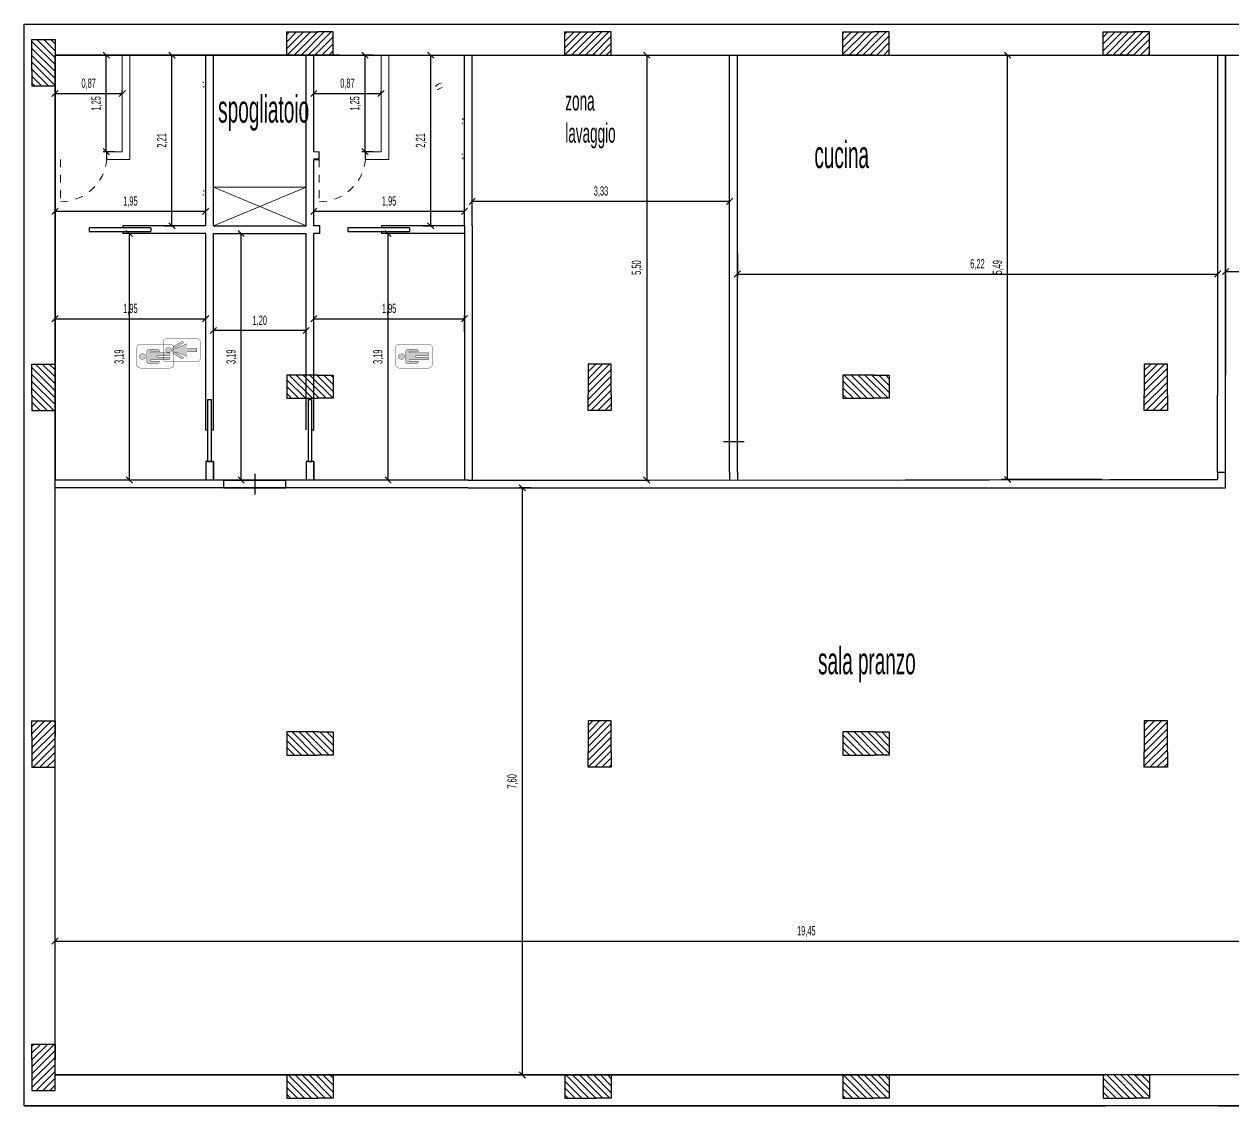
# Model space of a CAD drawing. Header units: millimetres. Extents: x 114 to 1075, y 58 to 426.
# Drawn here: x 304.66 to 320.3, y 200.17 to 214.17 of the extents above; entities that cross this region are included whole.
import ezdxf

# ---------------------------------------------------------------- set-up
doc = ezdxf.new("R2010")
doc.units = ezdxf.units.MM
doc.linetypes.add('HIDDEN', pattern=[0.375, 0.25, -0.125])
for name, color, linetype, lineweight in [('ARREDI attrezzature - furniture', 175, 'Continuous', 9), ('MURATURA sezioni - section wall', 7, 'Continuous', 40), ('PROIEZIONI finissime - fine lines', 251, 'Continuous', 9), ('SIMBOLI bagno MF - bathroom symbols', 7, 'Continuous', 9)]:
    doc.layers.add(name, color=color, linetype=linetype, lineweight=lineweight)
for name, color, linetype in [('infissi', 7, 'Continuous'), ('mura', 7, 'Continuous'), ('pilastri', 1, 'Continuous'), ('quote', 4, 'Continuous')]:
    doc.layers.add(name, color=color, linetype=linetype)
doc.styles.get("Standard").update_dxf_attribs({"font": 'arial.ttf', "width": 0.5})
doc.dimstyles.new('aw', dxfattribs={"dimtxt": 0.12, "dimasz": 0.08, "dimexe": 0.04, "dimexo": 0, "dimgap": 0.05, "dimtad": 1, "dimzin": 1, "dimtxsty": 'Standard', "dimblk": 'OBLIQUE', "dimcen": 2.5, "dimadec": 0, "dimazin": 0, "dimtfac": 1, "dimtmove": 0, "dimatfit": 3, "dimfxl": 1, "dimarcsym": 0})

# ---------------------------------------------------------------- blocks, each defined once
blk = doc.blocks.new('pilastro 2')
at = {"layer": 'pilastri'}
h = blk.add_hatch(dxfattribs=at)
h.set_pattern_fill('ANSI31', color=256, scale=0.02)
h.paths.add_polyline_path([(14.581, -0.559), (14.581, -0.359), (14.281, -0.359), (14.281, -0.559), (14.281, -0.959), (14.581, -0.959)])
for p, q in [((14.281, -0.559), (14.281, -0.359)), ((14.281, -0.359), (14.581, -0.359)), ((14.581, -0.359), (14.581, -0.559)), ((14.281, -0.559), (14.281, -0.959)), ((14.581, -0.959), (14.581, -0.559)), ((14.281, -0.959), (14.581, -0.959))]:
    blk.add_line(p, q, dxfattribs=at)
blk = doc.blocks.new('simbolo bagno uomo - bathroom symbol for men ©Archweb')
at = {"layer": 'SIMBOLI bagno MF - bathroom symbols', "true_color": 0x919191, "transparency": 33554687}
h = blk.add_hatch(color=252, dxfattribs=at)
h.dxf.hatch_style = 1
h.paths.add_polyline_path([(206.47, 189.222), (206.468, 189.227), (206.466, 189.231), (206.463, 189.236), (206.46, 189.24), (206.457, 189.243), (206.453, 189.246), (206.448, 189.248), (206.444, 189.25), (206.439, 189.251), (206.434, 189.251), (206.429, 189.251), (206.424, 189.25), (206.42, 189.248), (206.415, 189.246), (206.411, 189.243), (206.408, 189.24), (206.405, 189.236), (206.402, 189.231), (206.4, 189.227), (206.398, 189.222), (206.397, 189.216), (206.397, 189.211), (206.397, 189.206), (206.398, 189.2), (206.4, 189.195), (206.402, 189.191), (206.405, 189.186), (206.408, 189.182), (206.411, 189.179), (206.415, 189.176), (206.42, 189.174), (206.424, 189.172), (206.429, 189.171), (206.434, 189.171), (206.439, 189.171), (206.444, 189.172), (206.448, 189.174), (206.453, 189.176), (206.457, 189.179), (206.46, 189.182), (206.463, 189.186), (206.466, 189.191), (206.468, 189.195), (206.47, 189.2), (206.471, 189.206), (206.471, 189.211), (206.471, 189.216)])
h.paths.add_polyline_path([(206.481, 189.11), (206.497, 189.11), (206.497, 188.988), (206.502, 188.989), (206.507, 188.99), (206.512, 188.993), (206.517, 188.997), (206.521, 189.001), (206.524, 189.005), (206.526, 189.01), (206.527, 189.015), (206.527, 189.129), (206.526, 189.134), (206.524, 189.14), (206.521, 189.145), (206.517, 189.149), (206.512, 189.153), (206.506, 189.155), (206.501, 189.156), (206.368, 189.156), (206.363, 189.155), (206.358, 189.153), (206.353, 189.15), (206.349, 189.146), (206.346, 189.142), (206.344, 189.136), (206.343, 189.131), (206.343, 189.017), (206.344, 189.012), (206.346, 189.008), (206.349, 189.003), (206.353, 188.999), (206.358, 188.996), (206.363, 188.993), (206.368, 188.992), (206.373, 188.991), (206.373, 189.11), (206.389, 189.11), (206.389, 188.861), (206.426, 188.861), (206.426, 188.866), (206.426, 188.87), (206.426, 188.875), (206.426, 188.881), (206.426, 188.887), (206.426, 188.893), (206.426, 188.899), (206.426, 188.906), (206.426, 188.913), (206.426, 188.919), (206.426, 188.927), (206.426, 188.934), (206.426, 188.941), (206.426, 188.948), (206.426, 188.955), (206.426, 188.962), (206.426, 188.969), (206.426, 188.975), (206.426, 188.981), (206.426, 188.987), (206.426, 188.993), (206.426, 188.999), (206.426, 189.004), (206.427, 189.008), (206.427, 189.012), (206.427, 189.016), (206.427, 189.019), (206.427, 189.021), (206.427, 189.023), (206.427, 189.025), (206.441, 189.025), (206.441, 188.861), (206.481, 188.861)])
at = {"layer": 'SIMBOLI bagno MF - bathroom symbols', "const_width": 0.004}
blk.add_lwpolyline([(206.285, 189.241, -0.414214), (206.331, 189.287), (206.545, 189.287, -0.414214), (206.591, 189.241), (206.591, 188.855, -0.414214), (206.545, 188.809), (206.331, 188.809, -0.414214), (206.285, 188.855), (206.285, 189.241, -0.414214)], format="xyb", close=True, dxfattribs=at)
for points in [[(206.424, 189.172), (206.429, 189.171), (206.434, 189.171), (206.439, 189.171), (206.444, 189.172), (206.448, 189.174), (206.453, 189.176), (206.457, 189.179), (206.46, 189.182), (206.463, 189.186), (206.466, 189.191), (206.468, 189.195), (206.47, 189.2), (206.471, 189.206), (206.471, 189.211), (206.471, 189.216), (206.47, 189.222), (206.468, 189.227), (206.466, 189.231), (206.463, 189.236), (206.46, 189.24), (206.457, 189.243), (206.453, 189.246), (206.448, 189.248), (206.444, 189.25), (206.439, 189.251), (206.434, 189.251), (206.429, 189.251), (206.424, 189.25), (206.42, 189.248), (206.415, 189.246), (206.411, 189.243), (206.408, 189.24), (206.405, 189.236), (206.402, 189.231), (206.4, 189.227), (206.398, 189.222), (206.397, 189.216), (206.397, 189.211), (206.397, 189.206), (206.398, 189.2), (206.4, 189.195), (206.402, 189.191), (206.405, 189.186), (206.408, 189.182), (206.411, 189.179), (206.415, 189.176), (206.42, 189.174)], [(206.389, 188.861), (206.426, 188.861), (206.426, 188.866), (206.426, 188.87), (206.426, 188.875), (206.426, 188.881), (206.426, 188.887), (206.426, 188.893), (206.426, 188.899), (206.426, 188.906), (206.426, 188.913), (206.426, 188.919), (206.426, 188.927), (206.426, 188.934), (206.426, 188.941), (206.426, 188.948), (206.426, 188.955), (206.426, 188.962), (206.426, 188.969), (206.426, 188.975), (206.426, 188.981), (206.426, 188.987), (206.426, 188.993), (206.426, 188.999), (206.426, 189.004), (206.427, 189.008), (206.427, 189.012), (206.427, 189.016), (206.427, 189.019), (206.427, 189.021), (206.427, 189.023), (206.427, 189.025), (206.441, 189.025), (206.441, 188.861), (206.481, 188.861), (206.481, 189.11), (206.497, 189.11), (206.497, 188.988), (206.502, 188.989), (206.507, 188.99), (206.512, 188.993), (206.517, 188.997), (206.521, 189.001), (206.524, 189.005), (206.526, 189.01), (206.527, 189.015), (206.527, 189.129), (206.526, 189.134), (206.524, 189.14), (206.521, 189.145), (206.517, 189.149), (206.512, 189.153), (206.506, 189.155), (206.501, 189.156), (206.368, 189.156), (206.363, 189.155), (206.358, 189.153), (206.353, 189.15), (206.349, 189.146), (206.346, 189.142), (206.344, 189.136), (206.343, 189.131), (206.343, 189.017), (206.344, 189.012), (206.346, 189.008), (206.349, 189.003), (206.353, 188.999), (206.358, 188.996), (206.363, 188.993), (206.368, 188.992), (206.373, 188.991), (206.373, 189.11), (206.389, 189.11)]]:
    blk.add_lwpolyline(points, close=True, dxfattribs=at)
blk = doc.blocks.new('simbolo bagno donna - bathroom symbol for woman ©Archweb')
at = {"layer": 'SIMBOLI bagno MF - bathroom symbols', "true_color": 0x919191, "transparency": 33554687}
h = blk.add_hatch(color=252, dxfattribs=at)
h.dxf.hatch_style = 1
h.paths.add_polyline_path([(211.996, 189.112), (211.996, 189.135), (212.068, 189.023, 0.358912), (212.078, 189.056), (212.018, 189.15, 0.25714), (211.999, 189.161), (211.943, 189.161, 0.25714), (211.924, 189.15), (211.864, 189.056, 0.358912), (211.874, 189.023), (211.946, 189.135), (211.946, 189.112), (211.888, 188.979), (211.95, 188.979), (211.95, 188.85), (211.992, 188.85), (211.992, 188.979), (212.054, 188.979)])
h.paths.add_polyline_path([(212.002, 189.222), (212.002, 189.226), (212.001, 189.23), (212, 189.233), (211.998, 189.237), (211.996, 189.24), (211.994, 189.243), (211.991, 189.246), (211.989, 189.248), (211.985, 189.25), (211.982, 189.252), (211.979, 189.253), (211.976, 189.254), (211.972, 189.254), (211.969, 189.254), (211.965, 189.254), (211.962, 189.253), (211.958, 189.252), (211.955, 189.25), (211.952, 189.248), (211.949, 189.246), (211.947, 189.243), (211.944, 189.24), (211.942, 189.237), (211.941, 189.234), (211.939, 189.23), (211.939, 189.226), (211.938, 189.222), (211.938, 189.218), (211.938, 189.214), (211.938, 189.21), (211.939, 189.206), (211.94, 189.203), (211.942, 189.199), (211.943, 189.195), (211.946, 189.192), (211.948, 189.189), (211.951, 189.187), (211.953, 189.185), (211.957, 189.183), (211.96, 189.181), (211.963, 189.18), (211.967, 189.18), (211.97, 189.179), (211.974, 189.18), (211.977, 189.18), (211.981, 189.181), (211.984, 189.183), (211.987, 189.185), (211.99, 189.187), (211.993, 189.189), (211.995, 189.192), (211.997, 189.195), (211.999, 189.199), (212.001, 189.202), (212.002, 189.206), (212.002, 189.21), (212.003, 189.214), (212.003, 189.218)])
at = {"layer": 'SIMBOLI bagno MF - bathroom symbols', "const_width": 0.004}
for points in [[(211.818, 189.241, -0.414214), (211.864, 189.287), (212.078, 189.287, -0.414214), (212.124, 189.241), (212.124, 188.855, -0.414214), (212.078, 188.809), (211.864, 188.809, -0.414214), (211.818, 188.855), (211.818, 189.241, -0.414214)], [(211.996, 189.112), (211.996, 189.135), (212.068, 189.023, 0.358912), (212.078, 189.056), (212.018, 189.15, 0.25714), (211.999, 189.161), (211.943, 189.161, 0.25714), (211.924, 189.15), (211.864, 189.056, 0.358912), (211.874, 189.023), (211.946, 189.135), (211.946, 189.112), (211.888, 188.979), (211.95, 188.979), (211.95, 188.85), (211.992, 188.85), (211.992, 188.979), (212.054, 188.979)]]:
    blk.add_lwpolyline(points, format="xyb", close=True, dxfattribs=at)
blk.add_lwpolyline([(211.97, 189.179), (211.974, 189.18), (211.977, 189.18), (211.981, 189.181), (211.984, 189.183), (211.987, 189.185), (211.99, 189.187), (211.993, 189.189), (211.995, 189.192), (211.997, 189.195), (211.999, 189.199), (212.001, 189.202), (212.002, 189.206), (212.002, 189.21), (212.003, 189.214), (212.003, 189.218), (212.002, 189.222), (212.002, 189.226), (212.001, 189.23), (212, 189.233), (211.998, 189.237), (211.996, 189.24), (211.994, 189.243), (211.991, 189.246), (211.989, 189.248), (211.985, 189.25), (211.982, 189.252), (211.979, 189.253), (211.976, 189.254), (211.972, 189.254), (211.969, 189.254), (211.965, 189.254), (211.962, 189.253), (211.958, 189.252), (211.955, 189.25), (211.952, 189.248), (211.949, 189.246), (211.947, 189.243), (211.944, 189.24), (211.942, 189.237), (211.941, 189.234), (211.939, 189.23), (211.939, 189.226), (211.938, 189.222), (211.938, 189.218), (211.938, 189.214), (211.938, 189.21), (211.939, 189.206), (211.94, 189.203), (211.942, 189.199), (211.943, 189.195), (211.946, 189.192), (211.948, 189.189), (211.951, 189.187), (211.953, 189.185), (211.957, 189.183), (211.96, 189.181), (211.963, 189.18), (211.967, 189.18), (211.97, 189.179)], dxfattribs=at)
blk = doc.blocks.new('_Oblique')
at = {"color": 0, "linetype": 'ByBlock', "lineweight": -2}
blk.add_line((-0.5, -0.5), (0.5, 0.5), dxfattribs=at)
blk = doc.blocks.new('*D20')
at = {"layer": 'Defpoints', "color": 0, "transparency": 16777216}
for p in [(311.213, 208.168), (311.103, 200.568), (311.213, 200.568)]:
    blk.add_point(p, dxfattribs=at)
at = {"layer": 'quote', "color": 0, "lineweight": -2, "transparency": 16777216}
for p, q in [((311.213, 208.168), (311.063, 208.168)), ((311.103, 208.168), (311.103, 200.568)), ((311.213, 200.568), (311.063, 200.568))]:
    blk.add_line(p, q, dxfattribs=at)
at = {"layer": 'quote', "color": 0, "lineweight": -2, "transparency": 16777216, "xscale": 0.08, "yscale": 0.08, "zscale": 0.08}
for p, rotation in [((311.103, 208.168), 90), ((311.103, 200.568), 270)]:
    blk.add_blockref('_Oblique', p, dxfattribs=dict(at, rotation=rotation))
at = {"layer": 'quote', "color": 0, "transparency": 16777216, "insert": (310.981, 204.368), "char_height": 0.12, "attachment_point": 5, "rotation": 90}
blk.add_mtext('7,60', dxfattribs=at)
blk = doc.blocks.new('*D21')
at = {"layer": 'Defpoints', "color": 0, "transparency": 16777216}
for p in [(305.055, 202.301), (324.505, 202.301), (324.505, 202.301)]:
    blk.add_point(p, dxfattribs=at)
at = {"layer": 'quote', "color": 0, "lineweight": -2, "transparency": 16777216}
for p, q in [((305.055, 202.301), (305.055, 202.341)), ((324.505, 202.301), (324.505, 202.341)), ((305.055, 202.301), (324.505, 202.301))]:
    blk.add_line(p, q, dxfattribs=at)
at = {"layer": 'quote', "color": 0, "lineweight": -2, "transparency": 16777216, "xscale": 0.08, "yscale": 0.08, "zscale": 0.08, "rotation": 180}
blk.add_blockref('_Oblique', (305.055, 202.301), dxfattribs=at)
at = {"layer": 'quote', "color": 0, "lineweight": -2, "transparency": 16777216, "xscale": 0.08, "yscale": 0.08, "zscale": 0.08}
blk.add_blockref('_Oblique', (324.505, 202.301), dxfattribs=at)
at = {"layer": 'quote', "color": 0, "transparency": 16777216, "insert": (314.78, 202.423), "char_height": 0.12, "attachment_point": 5}
blk.add_mtext('19,45', dxfattribs=at)
blk = doc.blocks.new('*D38')
at = {"layer": 'Defpoints', "color": 0, "transparency": 16777216}
for p in [(317.386, 213.768), (317.386, 213.768), (317.617, 208.275)]:
    blk.add_point(p, dxfattribs=at)
at = {"layer": 'quote', "color": 0, "lineweight": -2, "transparency": 16777216}
for p, q in [((317.386, 213.768), (317.346, 213.768)), ((317.386, 208.275), (317.386, 213.768)), ((317.617, 208.275), (317.346, 208.275))]:
    blk.add_line(p, q, dxfattribs=at)
at = {"layer": 'quote', "color": 0, "lineweight": -2, "transparency": 16777216, "xscale": 0.08, "yscale": 0.08, "zscale": 0.08}
for p, rotation in [((317.386, 213.768), 90), ((317.386, 208.275), 270)]:
    blk.add_blockref('_Oblique', p, dxfattribs=dict(at, rotation=rotation))
at = {"layer": 'quote', "color": 0, "transparency": 16777216, "insert": (317.264, 211.021), "char_height": 0.12, "attachment_point": 5, "rotation": 90}
blk.add_mtext('5,49', dxfattribs=at)
blk = doc.blocks.new('*D39')
at = {"layer": 'Defpoints', "color": 0, "transparency": 16777216}
for p in [(313.888, 211.192), (320.105, 211.192), (320.105, 210.934)]:
    blk.add_point(p, dxfattribs=at)
at = {"layer": 'quote', "color": 0, "lineweight": -2, "transparency": 16777216}
for p, q in [((313.888, 211.192), (313.888, 210.894)), ((320.105, 211.192), (320.105, 210.894)), ((313.888, 210.934), (320.105, 210.934))]:
    blk.add_line(p, q, dxfattribs=at)
at = {"layer": 'quote', "color": 0, "lineweight": -2, "transparency": 16777216, "xscale": 0.08, "yscale": 0.08, "zscale": 0.08, "rotation": 180}
blk.add_blockref('_Oblique', (313.888, 210.934), dxfattribs=at)
at = {"layer": 'quote', "color": 0, "lineweight": -2, "transparency": 16777216, "xscale": 0.08, "yscale": 0.08, "zscale": 0.08}
blk.add_blockref('_Oblique', (320.105, 210.934), dxfattribs=at)
at = {"layer": 'quote', "color": 0, "transparency": 16777216, "insert": (316.996, 211.056), "char_height": 0.12, "attachment_point": 5}
blk.add_mtext('6,22', dxfattribs=at)
blk = doc.blocks.new('*D40')
at = {"layer": 'Defpoints', "color": 0, "transparency": 16777216}
for p in [(311.497, 213.768), (311.497, 208.268), (312.714, 208.268)]:
    blk.add_point(p, dxfattribs=at)
at = {"layer": 'quote', "color": 0, "lineweight": -2, "transparency": 16777216}
for p, q in [((311.497, 213.768), (312.754, 213.768)), ((312.714, 213.768), (312.714, 208.268)), ((311.497, 208.268), (312.754, 208.268))]:
    blk.add_line(p, q, dxfattribs=at)
at = {"layer": 'quote', "color": 0, "lineweight": -2, "transparency": 16777216, "xscale": 0.08, "yscale": 0.08, "zscale": 0.08}
for p, rotation in [((312.714, 213.768), 90), ((312.714, 208.268), 270)]:
    blk.add_blockref('_Oblique', p, dxfattribs=dict(at, rotation=rotation))
at = {"layer": 'quote', "color": 0, "transparency": 16777216, "insert": (312.592, 211.018), "char_height": 0.12, "attachment_point": 5, "rotation": 90}
blk.add_mtext('5,50', dxfattribs=at)
blk = doc.blocks.new('*D41')
at = {"layer": 'Defpoints', "color": 0, "transparency": 16777216}
for p in [(310.455, 211.876), (313.788, 211.876), (313.788, 211.876)]:
    blk.add_point(p, dxfattribs=at)
at = {"layer": 'quote', "color": 0, "lineweight": -2, "transparency": 16777216}
for p, q in [((310.455, 211.876), (310.455, 211.916)), ((310.455, 211.876), (313.788, 211.876)), ((313.788, 211.876), (313.788, 211.916))]:
    blk.add_line(p, q, dxfattribs=at)
at = {"layer": 'quote', "color": 0, "lineweight": -2, "transparency": 16777216, "xscale": 0.08, "yscale": 0.08, "zscale": 0.08, "rotation": 180}
blk.add_blockref('_Oblique', (310.455, 211.876), dxfattribs=at)
at = {"layer": 'quote', "color": 0, "lineweight": -2, "transparency": 16777216, "xscale": 0.08, "yscale": 0.08, "zscale": 0.08}
blk.add_blockref('_Oblique', (313.788, 211.876), dxfattribs=at)
at = {"layer": 'quote', "color": 0, "transparency": 16777216, "insert": (312.122, 211.999), "char_height": 0.12, "attachment_point": 5}
blk.add_mtext('3,33', dxfattribs=at)
blk = doc.blocks.new('*D42')
at = {"layer": 'Defpoints', "color": 0, "transparency": 16777216}
for p in [(309.367, 211.459), (309.367, 211.459), (309.367, 208.268)]:
    blk.add_point(p, dxfattribs=at)
at = {"layer": 'quote', "color": 0, "lineweight": -2, "transparency": 16777216}
for p, q in [((309.367, 211.459), (309.327, 211.459)), ((309.367, 208.268), (309.367, 211.459)), ((309.367, 208.268), (309.327, 208.268))]:
    blk.add_line(p, q, dxfattribs=at)
at = {"layer": 'quote', "color": 0, "lineweight": -2, "transparency": 16777216, "xscale": 0.08, "yscale": 0.08, "zscale": 0.08}
for p, rotation in [((309.367, 211.459), 90), ((309.367, 208.268), 270)]:
    blk.add_blockref('_Oblique', p, dxfattribs=dict(at, rotation=rotation))
at = {"layer": 'quote', "color": 0, "transparency": 16777216, "insert": (309.244, 209.864), "char_height": 0.12, "attachment_point": 5, "rotation": 90}
blk.add_mtext('3,19', dxfattribs=at)
blk = doc.blocks.new('*D43')
at = {"layer": 'Defpoints', "color": 0, "transparency": 16777216}
for p in [(310.355, 210.356), (308.405, 210.189), (310.355, 210.189)]:
    blk.add_point(p, dxfattribs=at)
at = {"layer": 'quote', "color": 0, "lineweight": -2, "transparency": 16777216}
for p, q in [((308.405, 210.189), (308.405, 210.396)), ((308.405, 210.356), (310.355, 210.356)), ((310.355, 210.189), (310.355, 210.396))]:
    blk.add_line(p, q, dxfattribs=at)
at = {"layer": 'quote', "color": 0, "lineweight": -2, "transparency": 16777216, "xscale": 0.08, "yscale": 0.08, "zscale": 0.08, "rotation": 180}
blk.add_blockref('_Oblique', (308.405, 210.356), dxfattribs=at)
at = {"layer": 'quote', "color": 0, "lineweight": -2, "transparency": 16777216, "xscale": 0.08, "yscale": 0.08, "zscale": 0.08}
blk.add_blockref('_Oblique', (310.355, 210.356), dxfattribs=at)
at = {"layer": 'quote', "color": 0, "transparency": 16777216, "insert": (309.38, 210.478), "char_height": 0.12, "attachment_point": 5}
blk.add_mtext('1,95', dxfattribs=at)
blk = doc.blocks.new('*D44')
at = {"layer": 'Defpoints', "color": 0, "transparency": 16777216}
for p in [(309.819, 213.768), (309.918, 213.768), (309.819, 211.559)]:
    blk.add_point(p, dxfattribs=at)
at = {"layer": 'quote', "color": 0, "lineweight": -2, "transparency": 16777216}
for p, q in [((309.819, 213.768), (309.958, 213.768)), ((309.918, 211.559), (309.918, 213.768)), ((309.819, 211.559), (309.958, 211.559))]:
    blk.add_line(p, q, dxfattribs=at)
at = {"layer": 'quote', "color": 0, "lineweight": -2, "transparency": 16777216, "xscale": 0.08, "yscale": 0.08, "zscale": 0.08}
for p, rotation in [((309.918, 213.768), 90), ((309.918, 211.559), 270)]:
    blk.add_blockref('_Oblique', p, dxfattribs=dict(at, rotation=rotation))
at = {"layer": 'quote', "color": 0, "transparency": 16777216, "insert": (309.796, 212.664), "char_height": 0.12, "attachment_point": 5, "rotation": 90}
blk.add_mtext('2,21', dxfattribs=at)
blk = doc.blocks.new('*D45')
at = {"layer": 'Defpoints', "color": 0, "transparency": 16777216}
for p in [(308.405, 211.747), (310.355, 211.747), (310.355, 211.747)]:
    blk.add_point(p, dxfattribs=at)
at = {"layer": 'quote', "color": 0, "lineweight": -2, "transparency": 16777216}
for p, q in [((308.405, 211.747), (308.405, 211.787)), ((308.405, 211.747), (310.355, 211.747)), ((310.355, 211.747), (310.355, 211.787))]:
    blk.add_line(p, q, dxfattribs=at)
at = {"layer": 'quote', "color": 0, "lineweight": -2, "transparency": 16777216, "xscale": 0.08, "yscale": 0.08, "zscale": 0.08, "rotation": 180}
blk.add_blockref('_Oblique', (308.405, 211.747), dxfattribs=at)
at = {"layer": 'quote', "color": 0, "lineweight": -2, "transparency": 16777216, "xscale": 0.08, "yscale": 0.08, "zscale": 0.08}
blk.add_blockref('_Oblique', (310.355, 211.747), dxfattribs=at)
at = {"layer": 'quote', "color": 0, "transparency": 16777216, "insert": (309.38, 211.869), "char_height": 0.12, "attachment_point": 5}
blk.add_mtext('1,95', dxfattribs=at)
blk = doc.blocks.new('*D46')
at = {"layer": 'Defpoints', "color": 0, "transparency": 16777216}
for p in [(308.405, 213.272), (309.275, 213.272), (309.275, 213.272)]:
    blk.add_point(p, dxfattribs=at)
at = {"layer": 'quote', "color": 0, "lineweight": -2, "transparency": 16777216}
for p, q in [((308.405, 213.272), (308.405, 213.312)), ((308.405, 213.272), (309.275, 213.272)), ((309.275, 213.272), (309.275, 213.312))]:
    blk.add_line(p, q, dxfattribs=at)
at = {"layer": 'quote', "color": 0, "lineweight": -2, "transparency": 16777216, "xscale": 0.08, "yscale": 0.08, "zscale": 0.08, "rotation": 180}
blk.add_blockref('_Oblique', (308.405, 213.272), dxfattribs=at)
at = {"layer": 'quote', "color": 0, "lineweight": -2, "transparency": 16777216, "xscale": 0.08, "yscale": 0.08, "zscale": 0.08}
blk.add_blockref('_Oblique', (309.275, 213.272), dxfattribs=at)
at = {"layer": 'quote', "color": 0, "transparency": 16777216, "insert": (308.84, 213.394), "char_height": 0.12, "attachment_point": 5}
blk.add_mtext('0,87', dxfattribs=at)
blk = doc.blocks.new('*D47')
at = {"layer": 'Defpoints', "color": 0, "transparency": 16777216}
for p in [(309.068, 213.768), (309.175, 213.768), (309.175, 212.518)]:
    blk.add_point(p, dxfattribs=at)
at = {"layer": 'quote', "color": 0, "lineweight": -2, "transparency": 16777216}
for p, q in [((309.175, 213.768), (309.028, 213.768)), ((309.068, 212.518), (309.068, 213.768)), ((309.175, 212.518), (309.028, 212.518))]:
    blk.add_line(p, q, dxfattribs=at)
at = {"layer": 'quote', "color": 0, "lineweight": -2, "transparency": 16777216, "xscale": 0.08, "yscale": 0.08, "zscale": 0.08}
for p, rotation in [((309.068, 213.768), 90), ((309.068, 212.518), 270)]:
    blk.add_blockref('_Oblique', p, dxfattribs=dict(at, rotation=rotation))
at = {"layer": 'quote', "color": 0, "transparency": 16777216, "insert": (308.946, 213.143), "char_height": 0.12, "attachment_point": 5, "rotation": 90}
blk.add_mtext('1,25', dxfattribs=at)
blk = doc.blocks.new('*D48')
at = {"layer": 'Defpoints', "color": 0, "transparency": 16777216}
for p in [(306.469, 213.768), (306.568, 213.768), (306.469, 211.559)]:
    blk.add_point(p, dxfattribs=at)
at = {"layer": 'quote', "color": 0, "lineweight": -2, "transparency": 16777216}
for p, q in [((306.469, 213.768), (306.608, 213.768)), ((306.568, 211.559), (306.568, 213.768)), ((306.469, 211.559), (306.608, 211.559))]:
    blk.add_line(p, q, dxfattribs=at)
at = {"layer": 'quote', "color": 0, "lineweight": -2, "transparency": 16777216, "xscale": 0.08, "yscale": 0.08, "zscale": 0.08}
for p, rotation in [((306.568, 213.768), 90), ((306.568, 211.559), 270)]:
    blk.add_blockref('_Oblique', p, dxfattribs=dict(at, rotation=rotation))
at = {"layer": 'quote', "color": 0, "transparency": 16777216, "insert": (306.446, 212.664), "char_height": 0.12, "attachment_point": 5, "rotation": 90}
blk.add_mtext('2,21', dxfattribs=at)
blk = doc.blocks.new('*D49')
at = {"layer": 'Defpoints', "color": 0, "transparency": 16777216}
for p in [(305.055, 211.747), (307.005, 211.747), (307.005, 211.747)]:
    blk.add_point(p, dxfattribs=at)
at = {"layer": 'quote', "color": 0, "lineweight": -2, "transparency": 16777216}
for p, q in [((305.055, 211.747), (305.055, 211.787)), ((305.055, 211.747), (307.005, 211.747)), ((307.005, 211.747), (307.005, 211.787))]:
    blk.add_line(p, q, dxfattribs=at)
at = {"layer": 'quote', "color": 0, "lineweight": -2, "transparency": 16777216, "xscale": 0.08, "yscale": 0.08, "zscale": 0.08, "rotation": 180}
blk.add_blockref('_Oblique', (305.055, 211.747), dxfattribs=at)
at = {"layer": 'quote', "color": 0, "lineweight": -2, "transparency": 16777216, "xscale": 0.08, "yscale": 0.08, "zscale": 0.08}
blk.add_blockref('_Oblique', (307.005, 211.747), dxfattribs=at)
at = {"layer": 'quote', "color": 0, "transparency": 16777216, "insert": (306.03, 211.869), "char_height": 0.12, "attachment_point": 5}
blk.add_mtext('1,95', dxfattribs=at)
blk = doc.blocks.new('*D50')
at = {"layer": 'Defpoints', "color": 0, "transparency": 16777216}
for p in [(305.055, 213.272), (305.925, 213.272), (305.925, 213.272)]:
    blk.add_point(p, dxfattribs=at)
at = {"layer": 'quote', "color": 0, "lineweight": -2, "transparency": 16777216}
for p, q in [((305.055, 213.272), (305.055, 213.312)), ((305.055, 213.272), (305.925, 213.272)), ((305.925, 213.272), (305.925, 213.312))]:
    blk.add_line(p, q, dxfattribs=at)
at = {"layer": 'quote', "color": 0, "lineweight": -2, "transparency": 16777216, "xscale": 0.08, "yscale": 0.08, "zscale": 0.08, "rotation": 180}
blk.add_blockref('_Oblique', (305.055, 213.272), dxfattribs=at)
at = {"layer": 'quote', "color": 0, "lineweight": -2, "transparency": 16777216, "xscale": 0.08, "yscale": 0.08, "zscale": 0.08}
blk.add_blockref('_Oblique', (305.925, 213.272), dxfattribs=at)
at = {"layer": 'quote', "color": 0, "transparency": 16777216, "insert": (305.49, 213.394), "char_height": 0.12, "attachment_point": 5}
blk.add_mtext('0,87', dxfattribs=at)
blk = doc.blocks.new('*D51')
at = {"layer": 'Defpoints', "color": 0, "transparency": 16777216}
for p in [(305.718, 213.768), (305.825, 213.768), (305.825, 212.518)]:
    blk.add_point(p, dxfattribs=at)
at = {"layer": 'quote', "color": 0, "lineweight": -2, "transparency": 16777216}
for p, q in [((305.825, 213.768), (305.678, 213.768)), ((305.718, 212.518), (305.718, 213.768)), ((305.825, 212.518), (305.678, 212.518))]:
    blk.add_line(p, q, dxfattribs=at)
at = {"layer": 'quote', "color": 0, "lineweight": -2, "transparency": 16777216, "xscale": 0.08, "yscale": 0.08, "zscale": 0.08}
for p, rotation in [((305.718, 213.768), 90), ((305.718, 212.518), 270)]:
    blk.add_blockref('_Oblique', p, dxfattribs=dict(at, rotation=rotation))
at = {"layer": 'quote', "color": 0, "transparency": 16777216, "insert": (305.596, 213.143), "char_height": 0.12, "attachment_point": 5, "rotation": 90}
blk.add_mtext('1,25', dxfattribs=at)
blk = doc.blocks.new('*D52')
at = {"layer": 'Defpoints', "color": 0, "transparency": 16777216}
for p in [(306.017, 211.459), (306.017, 211.459), (306.017, 208.268)]:
    blk.add_point(p, dxfattribs=at)
at = {"layer": 'quote', "color": 0, "lineweight": -2, "transparency": 16777216}
for p, q in [((306.017, 211.459), (305.977, 211.459)), ((306.017, 208.268), (306.017, 211.459)), ((306.017, 208.268), (305.977, 208.268))]:
    blk.add_line(p, q, dxfattribs=at)
at = {"layer": 'quote', "color": 0, "lineweight": -2, "transparency": 16777216, "xscale": 0.08, "yscale": 0.08, "zscale": 0.08}
for p, rotation in [((306.017, 211.459), 90), ((306.017, 208.268), 270)]:
    blk.add_blockref('_Oblique', p, dxfattribs=dict(at, rotation=rotation))
at = {"layer": 'quote', "color": 0, "transparency": 16777216, "insert": (305.894, 209.864), "char_height": 0.12, "attachment_point": 5, "rotation": 90}
blk.add_mtext('3,19', dxfattribs=at)
blk = doc.blocks.new('*D53')
at = {"layer": 'Defpoints', "color": 0, "transparency": 16777216}
for p in [(307.005, 210.356), (305.055, 210.189), (307.005, 210.189)]:
    blk.add_point(p, dxfattribs=at)
at = {"layer": 'quote', "color": 0, "lineweight": -2, "transparency": 16777216}
for p, q in [((305.055, 210.189), (305.055, 210.396)), ((305.055, 210.356), (307.005, 210.356)), ((307.005, 210.189), (307.005, 210.396))]:
    blk.add_line(p, q, dxfattribs=at)
at = {"layer": 'quote', "color": 0, "lineweight": -2, "transparency": 16777216, "xscale": 0.08, "yscale": 0.08, "zscale": 0.08, "rotation": 180}
blk.add_blockref('_Oblique', (305.055, 210.356), dxfattribs=at)
at = {"layer": 'quote', "color": 0, "lineweight": -2, "transparency": 16777216, "xscale": 0.08, "yscale": 0.08, "zscale": 0.08}
blk.add_blockref('_Oblique', (307.005, 210.356), dxfattribs=at)
at = {"layer": 'quote', "color": 0, "transparency": 16777216, "insert": (306.03, 210.478), "char_height": 0.12, "attachment_point": 5}
blk.add_mtext('1,95', dxfattribs=at)
blk = doc.blocks.new('*D54')
at = {"layer": 'Defpoints', "color": 0, "transparency": 16777216}
for p in [(307.465, 211.459), (307.465, 211.459), (307.241, 208.268)]:
    blk.add_point(p, dxfattribs=at)
at = {"layer": 'quote', "color": 0, "lineweight": -2, "transparency": 16777216}
for p, q in [((307.465, 211.459), (307.425, 211.459)), ((307.465, 208.268), (307.465, 211.459)), ((307.241, 208.268), (307.505, 208.268))]:
    blk.add_line(p, q, dxfattribs=at)
at = {"layer": 'quote', "color": 0, "lineweight": -2, "transparency": 16777216, "xscale": 0.08, "yscale": 0.08, "zscale": 0.08}
for p, rotation in [((307.465, 211.459), 90), ((307.465, 208.268), 270)]:
    blk.add_blockref('_Oblique', p, dxfattribs=dict(at, rotation=rotation))
at = {"layer": 'quote', "color": 0, "transparency": 16777216, "insert": (307.343, 209.864), "char_height": 0.12, "attachment_point": 5, "rotation": 90}
blk.add_mtext('3,19', dxfattribs=at)
blk = doc.blocks.new('*D55')
at = {"layer": 'Defpoints', "color": 0, "transparency": 16777216}
for p in [(307.105, 210.203), (307.105, 210.189), (308.305, 210.189)]:
    blk.add_point(p, dxfattribs=at)
at = {"layer": 'quote', "color": 0, "lineweight": -2, "transparency": 16777216}
for p, q in [((307.105, 210.189), (307.105, 210.243)), ((308.305, 210.203), (307.105, 210.203)), ((308.305, 210.189), (308.305, 210.243))]:
    blk.add_line(p, q, dxfattribs=at)
at = {"layer": 'quote', "color": 0, "lineweight": -2, "transparency": 16777216, "xscale": 0.08, "yscale": 0.08, "zscale": 0.08, "rotation": 180}
blk.add_blockref('_Oblique', (307.105, 210.203), dxfattribs=at)
at = {"layer": 'quote', "color": 0, "lineweight": -2, "transparency": 16777216, "xscale": 0.08, "yscale": 0.08, "zscale": 0.08}
blk.add_blockref('_Oblique', (308.305, 210.203), dxfattribs=at)
at = {"layer": 'quote', "color": 0, "transparency": 16777216, "insert": (307.705, 210.325), "char_height": 0.12, "attachment_point": 5}
blk.add_mtext('1,20', dxfattribs=at)
blk = doc.blocks.new('*D57')
at = {"layer": 'Defpoints', "color": 0, "transparency": 16777216}
for p in [(320.209, 210.968), (329.255, 210.968), (329.255, 210.968)]:
    blk.add_point(p, dxfattribs=at)
at = {"layer": 'quote', "color": 0, "lineweight": -2, "transparency": 16777216}
for p, q in [((320.209, 210.968), (320.209, 211.008)), ((320.209, 210.968), (329.255, 210.968)), ((329.255, 210.968), (329.255, 211.008))]:
    blk.add_line(p, q, dxfattribs=at)
at = {"layer": 'quote', "color": 0, "lineweight": -2, "transparency": 16777216, "xscale": 0.08, "yscale": 0.08, "zscale": 0.08, "rotation": 180}
blk.add_blockref('_Oblique', (320.209, 210.968), dxfattribs=at)
at = {"layer": 'quote', "color": 0, "lineweight": -2, "transparency": 16777216, "xscale": 0.08, "yscale": 0.08, "zscale": 0.08}
blk.add_blockref('_Oblique', (329.255, 210.968), dxfattribs=at)
at = {"layer": 'quote', "color": 0, "transparency": 16777216, "insert": (324.732, 211.09), "char_height": 0.12, "attachment_point": 5}
blk.add_mtext('9,05', dxfattribs=at)

msp = doc.modelspace()

# ---------------------------------------------------------------- linework, layer by layer
for p, q in [((304.655, 214.168), (310.655, 214.168)), ((305.055, 213.768), (305.055, 208.268)), ((308.747, 213.768), (305.055, 213.768)), ((307.005, 211.559), (307.005, 213.768)), ((307.105, 211.559), (307.105, 213.768)), ((308.305, 211.559), (308.305, 213.768)), ((308.405, 212.518), (308.405, 213.768)), ((308.405, 212.518), (308.405, 213.768)), ((310.055, 213.768), (314.755, 213.768)), ((310.355, 211.559), (310.355, 213.768)), ((310.455, 211.559), (310.455, 213.768)), ((313.788, 209.168), (313.788, 213.768)), ((313.888, 209.168), (313.888, 213.768)), ((320.105, 213.768), (320.105, 209.368)), ((305.725, 212.418), (305.725, 212.518)), ((308.475, 212.418), (308.475, 212.518)), ((309.075, 212.418), (309.075, 212.518)), ((308.405, 211.559), (308.405, 212.418)), ((308.405, 211.559), (308.405, 212.418)), ((305.933, 211.559), (305.933, 211.533)), ((307.005, 211.559), (305.933, 211.559)), ((307.105, 211.559), (308.305, 211.559)), ((308.483, 211.559), (308.405, 211.559)), ((308.483, 211.459), (308.483, 211.559)), ((309.283, 211.559), (309.283, 211.533)), ((310.355, 211.559), (309.283, 211.559)), ((305.933, 211.483), (305.933, 211.459)), ((307.005, 211.459), (305.933, 211.459)), ((307.005, 208.918), (307.005, 211.459)), ((307.105, 208.918), (307.105, 211.459)), ((307.105, 211.459), (308.305, 211.459)), ((308.305, 208.918), (308.305, 211.459)), ((308.405, 208.918), (308.405, 211.459)), ((308.483, 211.459), (308.405, 211.459)), ((309.283, 211.483), (309.283, 211.459)), ((310.355, 211.459), (309.283, 211.459)), ((310.354, 209.893), (310.354, 209.893)), ((307.005, 208.918), (307.03, 208.918)), ((307.08, 208.918), (307.105, 208.918)), ((308.38, 208.918), (308.405, 208.918)), ((310.405, 208.268), (312.021, 208.268)), ((315.947, 208.268), (318.359, 208.277)), ((318.609, 208.277), (317.309, 208.277)), ((318.709, 208.277), (320.105, 208.277)), ((320.105, 208.368), (320.105, 208.277)), ((320.105, 208.368), (320.209, 208.368)), ((310.405, 208.168), (312.021, 208.168))]:
    msp.add_line(p, q)
at = {"color": 8}
for p, q in [((320.105, 208.368), (320.105, 209.368)), ((320.205, 208.368), (320.205, 209.368)), ((313.788, 208.368), (313.788, 209.168)), ((313.888, 208.368), (313.888, 209.168)), ((313.709, 208.768), (313.974, 208.768)), ((307.241, 208.268), (308.041, 208.268)), ((307.641, 208.348), (307.641, 208.083)), ((307.241, 208.168), (308.041, 208.168))]:
    msp.add_line(p, q, dxfattribs=at)
at = {"layer": 'ARREDI attrezzature - furniture'}
for p, q in [((307.005, 213.568), (307.005, 212.318)), ((306.983, 213.413), (306.97, 213.413)), ((306.983, 213.368), (306.983, 213.35)), ((307.005, 212.886), (307.005, 211.759)), ((310.333, 212.887), (310.32, 212.887)), ((310.333, 212.95), (310.333, 212.932)), ((310.32, 212.486), (310.333, 212.486)), ((310.333, 212.441), (310.333, 212.423)), ((306.983, 212.022), (306.983, 212.004)), ((307.105, 212.059), (308.305, 212.059)), ((307.105, 212.059), (308.305, 211.559)), ((307.105, 211.559), (308.305, 212.059)), ((306.983, 211.959), (306.97, 211.959))]:
    msp.add_line(p, q, dxfattribs=at)
for centre, radius, start, end in [((310.11, 213.226), 0.189, 106.0497, 133.3852), ((310.093, 213.226), 0.126, 101.3558, 133.3332)]:
    msp.add_arc(centre, radius, start, end, dxfattribs=at)
at = {"layer": 'infissi'}
for p, q in [((306.295, 211.533), (305.495, 211.533)), ((305.495, 211.533), (305.495, 211.483)), ((305.495, 211.483), (306.295, 211.483)), ((306.295, 211.533), (306.295, 211.483)), ((309.645, 211.533), (308.845, 211.533)), ((308.845, 211.533), (308.845, 211.483)), ((308.845, 211.483), (309.645, 211.483)), ((309.645, 211.533), (309.645, 211.483)), ((307.03, 209.31), (307.03, 208.51)), ((307.03, 209.31), (307.08, 209.31)), ((307.08, 208.51), (307.08, 209.31)), ((308.33, 209.31), (308.33, 208.51)), ((308.33, 209.31), (308.38, 209.31)), ((308.38, 208.51), (308.38, 209.31)), ((307.105, 208.51), (307.005, 208.51)), ((307.005, 208.51), (307.005, 208.268)), ((307.03, 208.51), (307.08, 208.51)), ((307.08, 208.51), (307.105, 208.51)), ((307.105, 208.51), (307.105, 208.268)), ((307.105, 208.268), (307.105, 208.51)), ((308.405, 208.51), (308.305, 208.51)), ((308.305, 208.51), (308.305, 208.268)), ((308.33, 208.51), (308.38, 208.51)), ((308.405, 208.51), (308.405, 208.268)), ((308.405, 208.268), (308.405, 208.51)), ((307.241, 208.168), (307.241, 208.268)), ((308.041, 208.168), (308.041, 208.268))]:
    msp.add_line(p, q, dxfattribs=at)
at = {"layer": 'mura'}
for p, q in [((304.655, 200.168), (304.655, 214.168)), ((304.655, 214.168), (329.655, 214.168)), ((304.655, 214.168), (313.655, 214.168)), ((305.055, 200.568), (305.055, 213.768)), ((305.055, 213.768), (329.255, 213.768)), ((305.055, 213.768), (310.055, 213.768)), ((305.055, 208.068), (305.055, 213.768)), ((305.055, 213.768), (310.355, 213.768)), ((320.105, 213.768), (320.105, 209.626)), ((320.205, 213.768), (320.205, 209.626)), ((320.209, 208.168), (320.209, 213.768)), ((320.205, 211.626), (320.205, 212.626)), ((310.355, 211.559), (310.355, 208.268)), ((310.455, 211.559), (310.455, 208.268)), ((310.405, 208.268), (305.055, 208.268)), ((312.021, 208.268), (320.105, 208.277)), ((313.788, 208.368), (313.788, 208.27)), ((313.888, 208.368), (313.888, 208.27)), ((310.405, 208.168), (305.055, 208.168)), ((312.021, 208.168), (320.209, 208.168)), ((329.255, 200.568), (305.055, 200.568)), ((305.055, 200.568), (316.655, 200.568)), ((316.655, 200.568), (318.655, 200.568)), ((329.655, 200.168), (304.655, 200.168)), ((304.655, 200.168), (316.655, 200.168)), ((316.655, 200.168), (318.655, 200.168)), ((320.106, 200.168), (321.306, 200.168))]:
    msp.add_line(p, q, dxfattribs=at)
at = {"layer": 'MURATURA sezioni - section wall', "lineweight": 5}
for p, q in [((305.925, 212.518), (305.925, 213.768)), ((306.025, 212.418), (306.025, 213.768)), ((309.275, 212.518), (309.275, 213.768)), ((309.375, 212.418), (309.375, 213.768)), ((305.725, 212.518), (305.925, 212.518)), ((308.405, 212.518), (308.475, 212.518)), ((309.075, 212.518), (309.275, 212.518)), ((305.725, 212.418), (306.025, 212.418)), ((309.075, 212.418), (309.375, 212.418))]:
    msp.add_line(p, q, dxfattribs=at)
at = {"layer": 'MURATURA sezioni - section wall'}
msp.add_line((308.475, 212.418), (308.405, 212.418), dxfattribs=at)
at = {"layer": 'PROIEZIONI finissime - fine lines', "linetype": 'HIDDEN', "ltscale": 0.2}
for p, q in [((305.125, 212.418), (305.125, 211.868)), ((308.475, 212.418), (308.475, 211.868))]:
    msp.add_line(p, q, dxfattribs=at)
for centre in [(305.123, 212.473), (308.473, 212.473)]:
    msp.add_arc(centre, 0.604, 270.1629, 354.858, dxfattribs=at)

# ---------------------------------------------------------------- block references
at = {"rotation": 89.99999999999999}
for name, p in [('simbolo bagno uomo - bathroom symbol for men ©Archweb', (495.399, 3.433)), ('simbolo bagno donna - bathroom symbol for woman ©Archweb', (495.742, -2.021)), ('simbolo bagno uomo - bathroom symbol for men ©Archweb', (498.749, 3.433))]:
    msp.add_blockref(name, p, dxfattribs=at)
at = {"layer": 'pilastri', "xscale": -1}
for p, rotation in [((309.014, 199.487), 270), ((312.614, 199.487), 270), ((316.214, 199.487), 270), ((319.581, 199.487), 270), ((290.474, 213.01), 180), ((290.474, 208.81), 180)]:
    msp.add_blockref('pilastro 2', p, dxfattribs=dict(at, rotation=rotation))
at = {"layer": 'pilastri'}
for p, rotation in [((326.536, 208.81), 180), ((333.736, 208.81), 180), ((309.014, 223.907), 270), ((316.214, 223.907), 270), ((326.536, 204.191), 180), ((333.736, 204.191), 180), ((309.014, 219.289), 270), ((316.214, 219.289), 270), ((309.014, 214.849), 270), ((312.614, 214.849), 270), ((316.214, 214.849), 270), ((319.581, 214.849), 270)]:
    msp.add_blockref('pilastro 2', p, dxfattribs=dict(at, rotation=rotation))
for p in [(290.474, 205.509), (290.474, 201.327)]:
    msp.add_blockref('pilastro 2', p, dxfattribs=at)

# ---------------------------------------------------------------- texts
at = {"layer": 'quote', "attachment_point": 1}
for s, width, insert, char_height in [('spogliatoio', 1.09171, (307.166, 213.247), 0.353), ('zona lavaggio', 0.74389, (311.661, 213.302), 0.25), ('cucina', 1.85741, (314.885, 212.656), 0.35), ('sala pranzo', 3.74713, (314.933, 206.104), 0.35)]:
    msp.add_mtext_dynamic_manual_height_columns(s, width=width, gutter_width=12.5, heights=[0], dxfattribs=dict(at, insert=insert, char_height=char_height))

# ---------------------------------------------------------------- dimensions: what is measured, and where the dimension line sits
at = {"layer": 'quote'}
for base, p1, p2, picture, middle in [((305.718, 213.768), (305.825, 212.518), (305.825, 213.768), '*D51', (305.596, 213.143)), ((306.568, 213.768), (306.469, 211.559), (306.469, 213.768), '*D48', (306.446, 212.664)), ((309.068, 213.768), (309.175, 212.518), (309.175, 213.768), '*D47', (308.946, 213.143)), ((309.918, 213.768), (309.819, 211.559), (309.819, 213.768), '*D44', (309.796, 212.664)), ((312.714, 208.268), (311.497, 213.768), (311.497, 208.268), '*D40', (312.592, 211.018)), ((317.386, 213.768), (317.617, 208.275), (317.386, 213.768), '*D38', (317.264, 211.021)), ((306.017, 211.459), (306.017, 208.268), (306.017, 211.459), '*D52', (305.894, 209.864)), ((307.465, 211.459), (307.241, 208.268), (307.465, 211.459), '*D54', (307.343, 209.864)), ((309.367, 211.459), (309.367, 208.268), (309.367, 211.459), '*D42', (309.244, 209.864)), ((311.103, 200.568), (311.213, 208.168), (311.213, 200.568), '*D20', (310.981, 204.368))]:
    dim = msp.add_linear_dim(base=base, p1=p1, p2=p2, angle=90, dimstyle='aw', dxfattribs=at)
    dim.commit()
    dim.dimension.update_dxf_attribs({"geometry": picture, "text_midpoint": middle})
for base, p1, p2, picture, middle in [((305.925, 213.272), (305.055, 213.272), (305.925, 213.272), '*D50', (305.49, 213.394)), ((309.275, 213.272), (308.405, 213.272), (309.275, 213.272), '*D46', (308.84, 213.394)), ((313.788, 211.876), (310.455, 211.876), (313.788, 211.876), '*D41', (312.122, 211.999)), ((307.005, 211.747), (305.055, 211.747), (307.005, 211.747), '*D49', (306.03, 211.869)), ((310.355, 211.747), (308.405, 211.747), (310.355, 211.747), '*D45', (309.38, 211.869)), ((320.105, 210.934), (313.888, 211.192), (320.105, 211.192), '*D39', (316.996, 211.056)), ((329.255, 210.968), (320.209, 210.968), (329.255, 210.968), '*D57', (324.732, 211.09)), ((307.005, 210.356), (305.055, 210.189), (307.005, 210.189), '*D53', (306.03, 210.478)), ((310.355, 210.356), (308.405, 210.189), (310.355, 210.189), '*D43', (309.38, 210.478)), ((307.105, 210.203), (308.305, 210.189), (307.105, 210.189), '*D55', (307.705, 210.325)), ((324.505, 202.301), (305.055, 202.301), (324.505, 202.301), '*D21', (314.78, 202.423))]:
    dim = msp.add_linear_dim(base=base, p1=p1, p2=p2, dimstyle='aw', dxfattribs=at)
    dim.commit()
    dim.dimension.update_dxf_attribs({"geometry": picture, "text_midpoint": middle})

doc.saveas('drawing.dxf')
